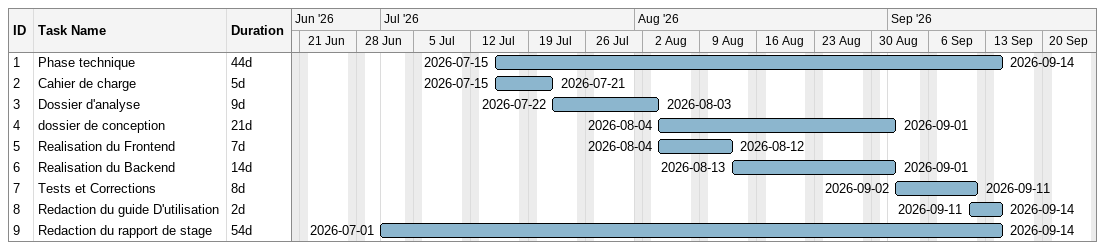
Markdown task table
| ID | Task | Duration | Start | Finish |
|---|---|---|---|---|
| 1 | Phase technique | 44d | 2026-07-15 | 2026-09-14 |
| 2 | Cahier de charge | 5d | 2026-07-15 | 2026-07-21 |
| 3 | Dossier d'analyse | 9d | 2026-07-22 | 2026-08-03 |
| 4 | dossier de conception | 21d | 2026-08-04 | 2026-09-01 |
| 5 | Realisation du Frontend | 7d | 2026-08-04 | 2026-08-12 |
| 6 | Realisation du Backend | 14d | 2026-08-13 | 2026-09-01 |
| 7 | Tests et Corrections | 8d | 2026-09-02 | 2026-09-11 |
| 8 | Redaction du guide D'utilisation | 2d | 2026-09-11 | 2026-09-14 |
| 9 | Redaction du rapport de stage | 54d | 2026-07-01 | 2026-09-14 |
